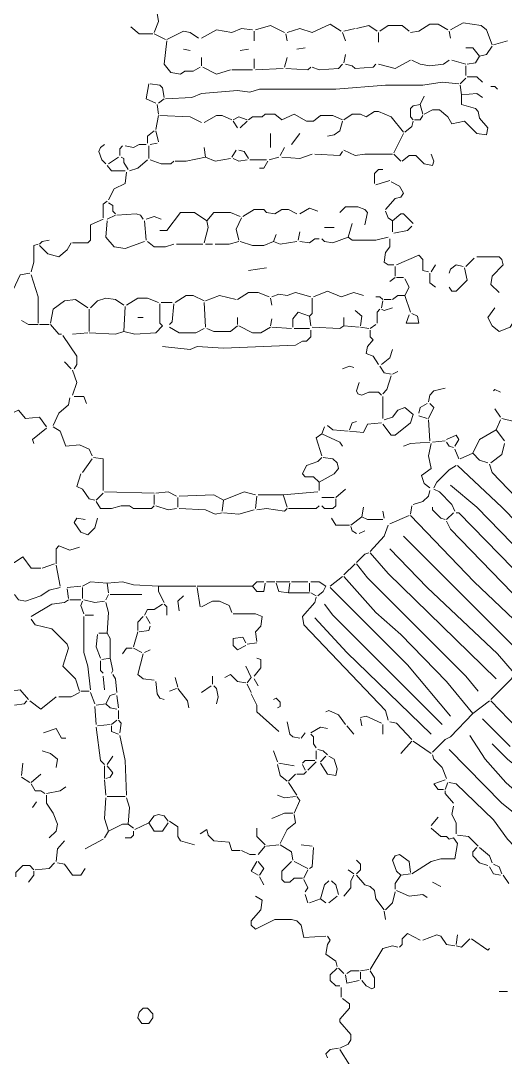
# Model space of a CAD drawing. Header units: millimetres. Extents: x 0 to 150953, y 0 to 85148.
# Drawn here: x 47772 to 58317, y 28669 to 51237 of the extents above; entities that cross this region are included whole.
import ezdxf

# ---------------------------------------------------------------- set-up
doc = ezdxf.new("R2010")
doc.units = ezdxf.units.MM
doc.layers.add('LINEWORK', color=7, linetype='CONTINUOUS', lineweight=0, plot=False)

msp = doc.modelspace()

# ---------------------------------------------------------------- linework, layer by layer
at = {"layer": 'LINEWORK'}
for points in [[(50287.423, 52034.977), (50076.513, 51793.938), (50046.384, 51673.414), (50136.775, 51583.023), (50588.729, 51522.766), (50739.377, 51402.241), (50769.511, 51221.46), (50679.12, 50980.421)], [(50166.904, 51100.946), (50347.685, 50950.287), (50648.986, 50950.287)], [(51643.285, 50859.896), (51462.504, 50980.421), (51311.856, 51010.555), (50950.293, 50829.773)], [(52818.366, 51040.678), (52577.327, 51070.812), (52366.412, 50980.421), (52034.982, 51040.678), (51703.548, 50859.896)], [(52848.5, 51010.555), (52848.5, 50799.639)], [(52878.628, 51040.678), (53210.063, 51131.069), (53511.364, 50980.421)], [(53571.626, 50980.421), (53842.799, 51070.812), (54113.971, 50980.421)], [(54746.707, 51010.555), (54505.663, 51161.203), (54113.971, 50980.421)], [(55048.008, 51070.812), (54806.964, 51010.555)], [(55078.136, 51070.812), (55349.309, 51131.069), (55530.09, 51010.555)], [(55590.353, 51010.555), (55771.134, 51131.069), (56072.435, 51131.069), (56223.088, 51010.555)], [(57066.734, 51040.678), (56855.824, 51161.203), (56675.043, 51161.203), (56433.998, 51010.555), (56253.217, 50980.421)], [(57096.868, 51010.555), (57126.997, 50859.896)], [(57126.997, 51040.678), (57398.169, 51191.337), (57789.861, 51131.069), (57910.386, 51040.678), (58030.905, 50709.249)], [(50679.12, 50950.287), (50920.159, 50829.773)], [(50950.293, 50799.639), (50890.03, 50287.428), (51040.683, 50106.647), (51251.593, 50076.513), (51341.984, 50136.77), (51522.766, 50136.77), (51673.419, 50227.161)], [(53541.492, 50950.287), (53571.626, 50799.639)], [(54776.835, 50980.421), (54837.098, 50799.639)], [(55560.224, 50980.421), (55560.224, 50769.505)], [(58362.34, 50799.639), (58061.033, 50709.249)], [(51311.856, 50618.858), (51462.504, 50588.724)], [(52727.975, 50618.858), (52547.193, 50588.724)], [(53963.318, 50648.992), (53782.536, 50618.858)], [(57458.431, 50648.992), (57609.079, 50648.992), (57759.732, 50468.21)], [(58030.905, 50679.115), (57910.386, 50498.333), (57759.732, 50468.21)], [(51703.548, 50438.076), (51703.548, 50257.294)], [(52848.5, 50407.942), (52848.5, 50197.038)], [(53571.626, 50438.076), (53511.364, 50227.161)], [(54837.098, 50498.333), (54806.964, 50317.551)], [(56253.217, 50377.819), (55921.788, 50197.038), (55560.224, 50287.428)], [(56283.351, 50377.819), (56464.132, 50287.428), (56675.043, 50257.294), (56976.343, 50287.428), (57096.868, 50377.819)], [(57157.125, 50377.819), (57458.431, 50287.428)], [(57759.732, 50468.21), (57669.341, 50317.551), (57488.56, 50287.428)], [(51733.676, 50227.161), (52034.982, 50076.513), (52336.283, 50166.904)], [(52366.412, 50166.904), (52818.366, 50166.904)], [(53481.235, 50197.038), (52878.628, 50166.904)], [(54083.837, 50227.161), (54023.58, 50166.904), (53541.492, 50197.038)], [(54776.835, 50287.428), (54686.445, 50197.038), (54264.619, 50166.904), (54113.971, 50227.161)], [(54837.098, 50287.428), (54987.745, 50257.294), (55048.008, 50197.038), (55439.699, 50227.161), (55499.962, 50287.428)], [(57458.431, 50257.294), (57458.431, 50046.379)], [(57307.778, 49865.597), (56946.215, 49895.731), (56524.389, 49835.474), (55710.872, 49835.474), (54626.182, 49745.084), (52969.019, 49745.084), (52758.109, 49684.816), (52486.936, 49714.95), (51703.548, 49654.693), (51492.637, 49564.302), (50920.159, 49534.168)], [(57458.431, 49986.122), (57337.907, 49865.597)], [(57488.56, 50016.256), (57699.47, 50016.256), (57819.995, 49895.731)], [(50558.595, 49865.597), (50498.338, 49534.168), (50709.249, 49443.777)], [(50588.729, 49865.597), (50799.639, 49835.474), (50859.902, 49775.206), (50890.03, 49564.302)], [(57337.907, 49835.474), (57368.041, 49624.559)], [(57368.041, 49624.559), (57699.47, 49654.693), (57819.995, 49564.302)], [(58000.776, 49805.34), (58091.167, 49805.34), (58151.424, 49745.084)], [(50890.03, 49534.168), (50769.511, 49443.777)], [(56554.523, 49594.425), (56464.132, 49413.643)], [(57368.041, 49624.559), (57368.041, 49413.643), (57669.341, 49323.252), (57729.604, 49262.995), (57759.732, 49112.348), (57940.514, 48901.432), (57910.386, 48750.785), (57699.47, 48780.907), (57428.297, 49052.08), (57157.125, 48991.823), (57066.734, 49142.471), (56885.953, 49293.129), (56735.305, 49293.129), (56554.523, 49202.739)], [(50739.377, 49413.643), (50769.511, 49202.739)], [(52727.975, 49082.214), (52818.366, 49142.471), (53029.281, 49142.471), (53089.538, 49202.739), (53300.454, 49202.739), (53451.102, 49082.214), (53722.274, 49202.739), (53993.446, 49052.08), (54144.1, 49052.08), (54294.753, 49172.605), (54565.925, 49172.605), (54776.835, 49082.214)], [(54806.964, 49082.214), (54987.745, 49202.739), (55168.527, 49202.739), (55289.052, 49142.471), (55469.833, 49262.995), (55560.224, 49262.995), (55831.397, 49142.471), (56102.569, 48811.041)], [(56464.132, 49413.643), (56313.479, 49383.52), (56253.217, 49323.252), (56253.217, 49142.471), (56313.479, 49082.214)], [(56464.132, 49413.643), (56524.389, 49202.739)], [(50769.511, 49172.605), (50709.249, 48871.298)], [(50799.639, 49172.605), (51462.504, 49142.471), (51703.548, 49021.957)], [(52366.412, 49082.214), (52155.502, 49172.605), (52034.982, 49172.605), (51763.81, 49021.957)], [(52396.546, 49082.214), (52517.065, 49142.471), (52697.847, 49082.214)], [(52396.546, 49052.08), (52486.936, 48901.432)], [(52697.847, 49052.08), (52547.193, 48901.432)], [(54776.835, 49052.08), (54716.573, 48841.175), (54596.054, 48750.785), (54445.401, 48720.651)], [(56313.479, 49052.08), (56283.351, 48931.566), (56132.698, 48811.041)], [(56524.389, 49172.605), (56464.132, 49082.214), (56343.608, 49082.214)], [(50679.12, 48841.175), (50528.467, 48720.651), (50528.467, 48570.003)], [(50709.249, 48841.175), (50769.511, 48600.126)], [(53210.063, 48780.907), (53210.063, 48479.612)], [(53842.799, 48780.907), (53662.017, 48539.869)], [(56102.569, 48780.907), (55891.654, 48359.087)], [(49594.43, 48539.869), (49504.039, 48479.612), (49473.906, 48389.221), (49534.168, 48208.44), (49624.559, 48118.049)], [(50498.338, 48539.869), (50347.685, 48539.869), (50227.166, 48479.612), (50046.384, 48509.735)], [(50739.377, 48570.003), (50588.729, 48539.869)], [(49986.122, 48509.735), (49925.86, 48449.478), (49925.86, 48298.83)], [(50558.595, 48509.735), (50558.595, 48238.563)], [(51763.81, 48479.612), (51793.938, 48268.696)], [(52456.803, 48419.344), (52366.412, 48268.696)], [(52517.065, 48419.344), (52637.584, 48389.221), (52727.975, 48238.563)], [(53511.364, 48479.612), (53420.973, 48298.83)], [(54113.971, 48328.953), (53842.799, 48238.563), (53451.102, 48268.696)], [(54776.835, 48389.221), (54716.573, 48298.83), (54174.228, 48328.953)], [(54806.964, 48419.344), (55048.008, 48298.83), (55258.918, 48328.953)], [(55258.918, 48328.953), (55861.525, 48328.953)], [(55891.654, 48328.953), (56042.307, 48178.306)], [(56705.171, 48328.953), (56765.433, 48178.306), (56735.305, 48087.915), (56554.523, 48118.049), (56373.742, 48298.83), (56223.088, 48298.83), (56072.435, 48178.306)], [(49654.687, 48087.915), (49745.078, 47967.39), (50046.384, 47967.39)], [(49895.731, 48268.696), (49684.821, 48118.049)], [(49955.994, 48268.696), (50016.25, 48238.563), (50016.25, 48148.172), (50106.641, 47997.524)], [(50528.467, 48208.44), (50317.557, 48027.658), (50136.775, 47967.39)], [(50588.729, 48208.44), (50829.768, 48118.049), (51040.683, 48118.049), (51100.94, 48178.306)], [(51793.938, 48268.696), (51372.113, 48178.306), (51131.074, 48178.306)], [(51793.938, 48268.696), (52004.848, 48178.306), (52336.283, 48238.563)], [(52396.546, 48238.563), (52517.065, 48178.306), (52697.847, 48208.44)], [(52758.109, 48208.44), (53119.672, 48208.44)], [(53149.801, 48178.306), (53059.41, 48027.658), (52969.019, 48027.658)], [(53390.845, 48268.696), (53179.929, 48208.44)], [(50076.513, 47937.267), (50046.384, 47696.218), (49805.34, 47575.704), (49684.821, 47334.654)], [(55650.615, 47997.524), (55560.224, 47997.524), (55469.833, 47907.133), (55469.833, 47696.218)], [(55801.263, 47756.486), (55499.962, 47666.095)], [(55831.397, 47726.352), (56012.178, 47635.961), (56102.569, 47485.313), (56042.307, 47394.922), (55921.788, 47364.788), (55710.872, 47123.75)], [(49654.687, 47304.531), (49564.296, 47244.264), (49564.296, 46942.968)], [(49684.821, 47274.397), (49775.212, 47214.141), (49775.212, 47093.616), (49835.469, 47033.359)], [(54716.573, 47063.482), (54837.098, 47184.007), (55108.27, 47184.007), (55258.918, 47123.75), (55319.18, 47063.482), (55258.918, 46792.309)], [(49835.469, 47003.225), (49654.687, 46912.834)], [(49865.603, 47003.225), (50287.423, 47033.359), (50377.814, 47003.225), (50438.076, 46912.834)], [(50498.338, 46912.834), (50679.12, 46973.091), (50829.768, 46912.834)], [(51824.067, 46882.7), (51552.894, 47063.482), (51251.593, 47063.482), (50950.293, 46671.796), (50799.639, 46671.796)], [(52547.193, 46973.091), (52336.283, 47063.482), (51974.72, 47063.482), (51824.067, 46882.7)], [(52577.327, 46942.968), (52456.803, 46701.919)], [(53782.536, 47033.359), (53601.755, 47123.75), (53451.102, 47123.75), (53300.454, 47033.359), (53119.672, 47063.482), (53059.41, 47123.75), (52848.5, 47123.75), (52607.456, 46973.091)], [(54234.49, 47093.616), (54053.709, 47153.873), (53842.799, 47033.359)], [(55710.872, 47093.616), (55771.134, 46942.968), (55861.525, 46882.7)], [(55861.525, 46882.7), (56042.307, 47033.359), (56102.569, 47033.359), (56313.479, 46822.443)], [(49564.296, 46912.834), (49293.124, 46792.309), (49293.124, 46460.88), (49232.867, 46400.623), (48901.432, 46400.623)], [(49654.687, 46882.7), (49624.559, 46521.137), (49805.34, 46310.232), (50046.384, 46280.099), (50468.205, 46430.746)], [(50468.205, 46882.7), (50498.338, 46460.88)], [(51824.067, 46882.7), (51854.201, 46732.053), (51763.81, 46400.623)], [(54385.144, 46732.053), (54596.054, 46732.053)], [(54987.745, 46822.443), (54897.355, 46521.137)], [(55861.525, 46882.7), (55861.525, 46641.662)], [(56283.351, 46762.187), (56192.96, 46671.796), (55891.654, 46611.528)], [(52456.803, 46701.919), (52517.065, 46460.88)], [(53330.582, 46581.405), (53270.32, 46430.746)], [(53842.799, 46641.662), (53812.665, 46460.88)], [(54264.619, 46491.014), (54174.228, 46491.014), (54053.709, 46400.623), (53842.799, 46430.746)], [(54897.355, 46521.137), (54565.925, 46400.623), (54385.144, 46430.746), (54324.881, 46491.014)], [(54897.355, 46521.137), (54987.745, 46460.88), (55499.962, 46460.88), (55771.134, 46521.137)], [(55801.263, 46491.014), (55801.263, 46310.232), (55710.872, 46189.708), (55680.744, 45978.795), (55771.134, 45918.535), (55891.654, 45918.535)], [(48148.177, 46370.489), (48057.786, 46340.355), (48057.786, 45978.795), (47997.524, 45767.885)], [(48389.216, 46460.88), (48238.568, 46430.746), (48178.306, 46370.489)], [(48871.304, 46400.623), (48780.913, 46249.967), (48600.131, 46099.317), (48359.087, 46159.576), (48178.306, 46340.355)], [(50528.467, 46430.746), (50679.12, 46310.232), (50920.159, 46310.232), (51100.94, 46370.489)], [(51161.203, 46370.489), (51733.676, 46370.489)], [(51793.938, 46370.489), (51944.592, 46370.489)], [(52517.065, 46430.746), (52306.155, 46370.489), (52004.848, 46370.489)], [(52547.193, 46430.746), (52818.366, 46340.355), (53059.41, 46340.355), (53270.32, 46430.746)], [(53270.32, 46430.746), (53420.973, 46370.489), (53782.536, 46430.746)], [(55951.916, 45918.535), (56433.998, 46129.448), (56524.389, 46039.057), (56524.389, 45798.013), (56644.914, 45767.885)], [(57639.213, 46069.186), (57458.431, 45888.404)], [(57699.47, 46099.317), (58181.558, 46099.317), (58241.815, 46039.057), (58271.949, 45918.535), (58030.905, 45677.494), (58000.776, 45496.712), (58181.558, 45315.931)], [(53119.672, 45858.276), (52727.975, 45798.013)], [(55921.788, 45888.404), (55921.788, 45677.494)], [(56795.562, 45918.535), (56705.171, 45767.885)], [(57398.169, 45888.404), (57247.516, 45918.535), (57126.997, 45828.144), (57096.868, 45737.754)], [(57428.297, 45858.276), (57488.56, 45587.103), (57247.516, 45346.059), (57157.125, 45346.059), (57096.868, 45436.45)], [(47967.396, 45737.754), (47756.48, 45707.622), (47605.832, 45376.19)], [(47997.524, 45707.622), (48148.177, 45225.54), (48148.177, 44653.064)], [(55921.788, 45647.363), (55801.263, 45556.972)], [(55951.916, 45647.363), (56102.569, 45647.363)], [(56132.698, 45617.232), (56223.088, 45436.45), (56132.698, 45255.668)], [(56675.043, 45737.754), (56675.043, 45526.841), (56795.562, 45436.45)], [(49232.867, 44984.496), (48961.695, 45165.278), (48720.651, 45135.149), (48479.607, 44954.367), (48419.35, 44653.064)], [(50016.25, 45044.758), (49835.469, 45165.278), (49624.559, 45195.409), (49443.777, 45135.149), (49293.124, 44984.496)], [(50769.511, 45105.018), (50528.467, 45195.409), (50317.557, 45195.409), (50076.513, 45044.758)], [(51763.81, 45135.149), (51522.766, 45255.668), (51372.113, 45255.668), (51131.074, 45105.018)], [(52456.803, 45165.278), (52095.239, 45255.668), (51793.938, 45135.149)], [(53179.929, 45225.54), (52938.891, 45315.931), (52727.975, 45315.931), (52486.936, 45165.278)], [(53210.063, 45195.409), (53240.191, 45044.758)], [(53240.191, 45225.54), (53390.845, 45285.8), (53571.626, 45255.668), (53752.408, 45315.931), (54083.837, 45225.54)], [(54113.971, 45195.409), (54113.971, 44863.977), (54053.709, 44803.714)], [(55228.789, 45255.668), (55017.879, 45315.931), (54746.707, 45225.54), (54445.401, 45346.059), (54144.1, 45225.54)], [(55499.962, 45225.54), (55590.353, 45225.54), (55650.615, 45165.278)], [(55650.615, 45135.149), (55620.481, 44984.496)], [(55680.744, 45165.278), (55831.397, 45165.278)], [(56132.698, 45255.668), (55982.044, 45255.668), (55861.525, 45165.278)], [(56132.698, 45255.668), (56253.217, 44894.105)], [(49262.995, 44954.367), (49262.995, 44472.282)], [(50046.384, 45014.627), (50016.25, 44472.282)], [(50799.639, 45074.887), (50799.639, 44653.064), (50859.902, 44592.804)], [(50829.768, 45105.018), (51070.812, 45105.018)], [(51100.94, 45074.887), (51070.812, 44683.195), (51010.549, 44622.933)], [(51763.81, 45105.018), (51793.938, 44562.673)], [(55048.008, 44924.236), (55198.661, 44803.714), (55168.527, 44592.804)], [(55590.353, 44954.367), (55530.09, 44894.105), (55530.09, 44653.064)], [(55861.525, 44984.496), (55680.744, 44924.236), (55620.481, 44954.367)], [(58091.167, 44984.496), (57940.514, 44773.586), (58030.905, 44592.804), (58181.558, 44472.282), (58422.596, 44562.673), (58693.769, 44984.496)], [(47786.614, 44713.323), (47937.262, 44622.933), (48148.177, 44622.933)], [(50317.557, 44773.586), (50438.076, 44773.586)], [(52486.936, 44773.586), (52486.936, 44622.933)], [(53240.191, 44743.455), (53210.063, 44592.804)], [(54053.709, 44803.714), (53812.665, 44894.105), (53692.146, 44743.455), (53692.146, 44562.673)], [(54053.709, 44803.714), (54083.837, 44592.804)], [(54806.964, 44773.586), (54806.964, 44592.804)], [(56283.351, 44863.977), (56403.87, 44803.714), (56433.998, 44653.064), (56162.826, 44653.064)], [(56223.088, 44833.845), (56162.826, 44653.064)], [(48178.306, 44622.933), (48389.216, 44622.933)], [(48419.35, 44622.933), (48600.131, 44412.023), (48660.388, 44412.023)], [(50016.25, 44472.282), (49835.469, 44412.023), (49262.995, 44442.151)], [(50859.902, 44592.804), (50709.249, 44442.151), (50257.294, 44412.023), (50016.25, 44472.282)], [(54083.837, 44502.413), (54083.837, 44351.76), (53993.446, 44261.369), (53903.056, 44261.369), (53752.408, 44170.979), (52185.63, 44110.719), (51613.157, 44140.85), (51462.504, 44080.588), (50859.902, 44140.85)], [(51010.549, 44562.673), (51221.465, 44442.151), (51583.028, 44442.151), (51763.81, 44532.542)], [(52486.936, 44592.804), (52336.283, 44472.282), (51974.72, 44472.282), (51824.067, 44532.542)], [(52517.065, 44592.804), (52818.366, 44442.151), (52999.147, 44442.151), (53210.063, 44562.673)], [(53240.191, 44562.673), (53662.017, 44532.542)], [(53722.274, 44532.542), (54053.709, 44532.542)], [(54806.964, 44592.804), (54716.573, 44532.542), (54113.971, 44562.673)], [(54806.964, 44592.804), (55138.399, 44562.673)], [(55168.527, 44562.673), (55349.309, 44532.542)], [(55499.962, 44622.933), (55379.443, 44532.542)], [(55379.443, 44502.413), (55379.443, 44351.76), (55439.699, 44291.501)], [(48690.522, 44381.891), (48991.823, 43929.937), (48991.823, 43749.156), (48931.561, 43658.765)], [(49232.867, 44442.151), (48901.432, 44412.023)], [(55439.699, 44291.501), (55319.18, 44140.85), (55289.052, 43990.197), (55439.699, 43929.937), (55560.224, 43749.156)], [(55861.525, 44080.588), (55801.263, 43899.806), (55620.481, 43749.156)], [(48720.651, 43809.415), (48871.304, 43658.765)], [(48901.432, 43628.634), (48991.823, 43357.461)], [(55017.879, 43688.896), (54927.489, 43719.024), (54776.835, 43658.765)], [(55590.353, 43719.024), (55680.744, 43568.374), (55831.397, 43538.243)], [(55982.044, 43598.505), (55861.525, 43538.243)], [(48991.823, 43357.461), (48901.432, 43086.289)], [(55138.399, 43357.461), (55078.136, 43176.68), (55108.27, 43116.42), (55198.661, 43086.289), (55349.309, 43146.551), (55560.224, 43146.551), (55620.481, 43086.289)], [(55831.397, 43508.114), (55741.006, 43206.811), (55650.615, 43116.42)], [(57006.477, 43236.942), (56765.433, 43176.68), (56675.043, 43086.289), (56644.914, 42935.638)], [(58061.033, 43176.68), (58091.167, 43206.811), (58211.686, 43146.551)], [(48841.17, 43026.029), (48811.041, 42875.379), (48600.131, 42694.597), (48479.607, 42423.425)], [(48931.561, 43056.16), (49142.476, 43056.16), (49202.733, 42905.507)], [(55650.615, 43056.16), (55650.615, 42574.075)], [(56614.78, 42905.507), (56464.132, 42815.116), (56433.998, 42694.597)], [(56675.043, 42905.507), (56765.433, 42815.116), (56644.914, 42574.075)], [(48328.959, 42393.293), (48178.306, 42604.206), (47877.005, 42574.075), (47726.352, 42754.857), (47244.269, 42543.944), (47153.878, 42423.425), (47153.878, 42302.903)], [(56313.479, 42664.466), (56253.217, 42483.684), (55921.788, 42212.512), (55831.397, 42212.512), (55650.615, 42453.553)], [(56313.479, 42664.466), (56132.698, 42815.116), (55982.044, 42754.857), (55861.525, 42604.206), (55680.744, 42543.944)], [(58091.167, 42784.988), (58211.686, 42604.206)], [(55078.136, 42513.815), (54987.745, 42483.684), (54927.489, 42333.034)], [(55620.481, 42483.684), (55319.18, 42453.553), (55228.789, 42272.771), (54927.489, 42302.903)], [(56433.998, 42634.335), (56614.78, 42574.075)], [(56644.914, 42543.944), (56675.043, 42091.99)], [(58211.686, 42543.944), (58121.296, 42333.034)], [(58241.815, 42574.075), (58512.987, 42513.815), (58603.378, 42423.425), (58784.16, 42363.162)], [(48328.959, 42363.162), (48027.652, 42122.121), (48057.786, 42031.73)], [(48479.607, 42393.293), (48630.26, 42302.903), (48750.779, 41971.47), (49052.085, 42001.599), (49262.995, 41911.208), (49323.258, 41760.558)], [(54324.881, 42242.643), (54204.362, 42152.252), (54324.881, 41760.558)], [(54385.144, 42393.293), (54324.881, 42242.643)], [(54324.881, 42242.643), (54716.573, 42061.861), (54776.835, 41971.47)], [(54445.401, 42423.425), (54565.925, 42333.034), (54897.355, 42302.903)], [(57036.606, 42122.121), (57247.516, 42212.512), (57307.778, 42122.121), (57217.387, 41971.47)], [(58121.296, 42333.034), (57759.732, 42122.121), (57609.079, 41820.817)], [(58121.296, 42333.034), (58302.077, 42091.99)], [(56675.043, 42061.861), (56253.217, 42031.73), (56102.569, 41971.47)], [(56705.171, 42031.73), (56644.914, 41760.558), (56705.171, 41489.385), (56494.261, 41338.735), (56554.523, 41157.953), (56675.043, 41067.562)], [(57006.477, 42091.99), (56735.305, 42061.861)], [(57036.606, 42061.861), (57096.868, 41971.47), (57187.259, 41941.339)], [(58302.077, 42031.73), (58241.815, 41790.689), (58000.776, 41609.907)], [(57217.387, 41911.208), (57307.778, 41700.298)], [(57609.079, 41820.817), (57337.907, 41700.298)], [(57609.079, 41820.817), (57759.732, 41670.167), (57940.514, 41609.907)], [(49323.258, 41700.298), (49112.342, 41398.994)], [(49353.386, 41730.426), (49564.296, 41700.298), (49564.296, 41007.3)], [(54324.881, 41730.426), (54234.49, 41640.036), (53993.446, 41549.645), (53903.056, 41368.863)], [(54355.01, 41730.426), (54565.925, 41700.298), (54656.316, 41609.907), (54686.445, 41489.385), (54596.054, 41368.863), (54264.619, 41188.082)], [(57247.516, 41549.645), (57096.868, 41459.254), (56825.696, 41188.082), (56765.433, 41067.562)], [(57277.65, 41549.645), (58241.815, 40645.737), (59657.939, 39199.484), (60140.022, 38627.007)], [(57970.642, 41579.776), (58030.905, 41398.994), (60290.675, 39048.833)], [(49082.214, 41368.863), (48991.823, 41097.691), (49112.342, 41037.431), (49262.995, 40826.518), (49383.515, 40796.39)], [(53903.056, 41368.863), (53963.318, 41308.604), (54144.1, 41308.604), (54264.619, 41188.082)], [(54264.619, 41188.082), (54264.619, 41007.3)], [(57126.997, 41127.822), (57699.47, 40645.737), (59748.33, 38536.617)], [(49564.296, 40947.04), (49413.649, 40796.39)], [(49594.43, 40977.171), (50679.12, 40947.04)], [(50679.12, 40916.909), (50679.12, 40705.999)], [(50709.249, 40947.04), (50980.421, 40977.171), (51161.203, 40886.781)], [(51191.331, 40856.649), (51191.331, 40645.737)], [(51221.465, 40886.781), (51974.72, 40916.909), (52185.63, 40796.39)], [(52878.628, 40916.909), (52637.584, 40977.171), (52185.63, 40796.39)], [(52908.757, 40886.781), (52878.628, 40615.608)], [(52938.891, 40916.909), (53481.235, 40916.909)], [(54234.49, 40977.171), (53481.235, 40916.909)], [(53481.235, 40916.909), (53571.626, 40645.737)], [(54324.881, 40856.649), (54596.054, 40856.649)], [(54837.098, 41037.431), (54626.182, 40856.649)], [(56675.043, 41007.3), (56644.914, 40886.781), (56524.389, 40766.259), (56313.479, 40705.999)], [(56765.433, 41037.431), (56885.953, 40977.171), (57157.125, 40705.999), (57217.387, 40555.346)], [(49413.649, 40766.259), (49504.039, 40615.608), (49745.078, 40615.608), (49955.994, 40675.868), (50136.775, 40675.868), (50227.166, 40615.608), (50618.858, 40615.608), (50679.12, 40675.868)], [(50709.249, 40675.868), (50980.421, 40585.477), (51161.203, 40615.608)], [(52185.63, 40796.39), (52155.502, 40555.346)], [(54264.619, 40675.868), (54204.362, 40615.608), (53601.755, 40615.608)], [(54626.182, 40826.518), (54626.182, 40675.868), (54565.925, 40615.608), (54385.144, 40615.608), (54324.881, 40675.868)], [(55228.789, 40645.737), (55198.661, 40434.827)], [(56283.351, 40675.868), (56253.217, 40495.086)], [(56735.305, 40645.737), (56735.305, 40585.477), (56916.087, 40404.695), (57006.477, 40374.564)], [(49443.777, 40404.695), (49383.515, 40193.783), (49232.867, 40043.132), (49082.214, 40103.392), (48931.561, 40314.305), (48991.823, 40404.695), (49172.605, 40374.564)], [(51221.465, 40615.608), (51793.938, 40585.477), (52004.848, 40495.086), (52155.502, 40525.217)], [(52848.5, 40585.477), (52517.065, 40495.086), (52185.63, 40525.217)], [(53571.626, 40615.608), (53511.364, 40555.346), (53119.672, 40615.608), (52908.757, 40585.477)], [(54535.791, 40404.695), (54626.182, 40254.045), (54927.489, 40254.045)], [(55198.661, 40434.827), (54957.617, 40254.045)], [(55198.661, 40434.827), (55319.18, 40374.564), (55650.615, 40374.564)], [(55650.615, 40555.346), (55680.744, 40404.695)], [(56223.088, 40464.955), (55801.263, 40284.173)], [(56253.217, 40464.955), (57639.213, 39018.702), (58784.16, 37934.015), (59085.466, 37542.318)], [(57187.259, 40525.217), (57036.606, 40374.564)], [(57247.516, 40525.217), (57307.778, 40525.217), (59657.939, 38114.797)], [(54957.617, 40223.914), (54987.745, 40133.523), (55078.136, 40073.263)], [(55771.134, 40254.045), (55680.744, 40013.001), (55379.443, 39681.569)], [(57036.606, 40344.436), (57126.997, 40163.654), (59145.723, 38084.663), (59266.248, 38024.406)], [(55258.918, 40133.523), (55138.399, 40073.263)], [(56102.569, 40013.001), (58814.294, 37301.279)], [(49052.085, 39771.96), (48841.17, 39711.7), (48600.131, 39802.091), (48539.869, 39741.828), (48539.869, 39410.396)], [(55801.263, 39741.828), (56614.78, 38898.183), (58151.424, 37451.927), (58512.987, 37030.107)], [(47485.308, 39410.396), (47635.961, 39440.528), (47816.742, 39561.047), (47997.524, 39320.006), (48208.434, 39320.006)], [(55349.309, 39651.438), (55258.918, 39621.309), (55078.136, 39440.528)], [(55379.443, 39651.438), (55771.134, 39199.484), (58121.296, 36909.582)], [(48509.741, 39410.396), (48238.568, 39320.006)], [(48539.869, 39380.265), (48630.26, 38928.311)], [(55048.008, 39410.396), (54806.964, 39169.355)], [(55078.136, 39410.396), (55319.18, 39109.093), (57458.431, 36969.844), (57729.604, 36638.409)], [(54776.835, 39139.224), (54505.663, 38928.311)], [(54806.964, 39139.224), (55499.962, 38355.835), (56042.307, 37873.752), (57036.606, 36849.325), (57609.079, 36156.327)], [(48630.26, 38898.183), (48389.216, 38837.923), (48208.434, 38717.398), (47877.005, 38596.879), (47726.352, 38627.007), (47635.961, 38747.532)], [(49082.214, 38928.311), (48780.913, 38898.183)], [(48780.913, 38868.051), (48811.041, 38657.141)], [(49654.687, 38988.573), (49293.124, 39018.702), (49112.342, 38928.311)], [(49112.342, 38898.183), (49112.342, 38657.141)], [(49654.687, 38988.573), (49986.122, 39018.702), (50227.166, 38958.442), (50769.511, 38928.311)], [(49654.687, 38988.573), (49684.821, 38777.661)], [(50769.511, 38928.311), (51583.028, 38928.311)], [(50769.511, 38928.311), (50769.511, 38807.789), (50890.03, 38566.751)], [(51613.157, 38928.311), (52818.366, 38928.311)], [(51613.157, 38898.183), (51673.419, 38476.36)], [(53059.41, 39018.702), (52908.757, 39018.702), (52818.366, 38928.311)], [(53089.538, 38988.573), (53059.41, 38807.789), (52908.757, 38807.789), (52818.366, 38928.311)], [(53119.672, 39018.702), (53300.454, 39018.702)], [(53330.582, 39018.702), (53631.883, 39018.702)], [(53330.582, 38988.573), (53390.845, 38807.789), (53601.755, 38777.661)], [(53631.883, 38988.573), (53601.755, 38777.661)], [(53662.017, 39018.702), (54023.58, 39018.702)], [(54053.709, 38988.573), (54053.709, 38807.789)], [(54083.837, 39018.702), (54264.619, 39018.702), (54415.272, 38928.311)], [(54415.272, 38928.311), (54355.01, 38807.789), (54234.49, 38717.398)], [(54505.663, 38898.183), (56192.96, 37210.888), (57126.997, 36096.065)], [(48811.041, 38627.007), (48720.651, 38566.751), (48449.478, 38536.617), (47997.524, 38265.444)], [(48841.17, 38627.007), (49082.214, 38627.007)], [(49112.342, 38596.879), (49082.214, 38506.488), (49142.476, 38325.707)], [(49142.476, 38627.007), (49383.515, 38566.751), (49594.43, 38596.879)], [(49684.821, 38747.532), (49624.559, 38627.007)], [(49714.95, 38747.532), (50407.948, 38747.532)], [(51311.856, 38717.398), (51191.331, 38596.879), (51221.465, 38385.969)], [(51703.548, 38476.36), (51944.592, 38596.879), (52095.239, 38596.879), (52306.155, 38506.488), (52366.412, 38355.835)], [(53601.755, 38777.661), (54053.709, 38777.661)], [(54204.362, 38687.27), (54174.228, 38566.751), (53903.056, 38265.444), (53933.19, 38084.663), (55710.872, 36216.589), (55771.134, 36005.674)], [(54083.837, 38777.661), (54204.362, 38717.398)], [(49624.559, 38566.751), (49684.821, 38355.835), (49654.687, 37903.881)], [(50859.902, 38536.617), (50679.12, 38416.097), (50528.467, 38416.097), (50468.205, 38295.578)], [(50890.03, 38536.617), (50950.293, 38476.36), (50950.293, 38295.578)], [(54385.144, 38536.617), (54565.925, 38295.578), (56946.215, 35915.283)], [(47997.524, 38205.187), (48087.915, 38084.663), (48449.478, 37994.272), (48780.913, 37662.842), (48811.041, 37572.452), (48690.522, 37180.754), (48961.695, 36909.582), (49052.085, 36638.409)], [(49142.476, 38265.444), (49142.476, 37482.061), (49232.867, 37180.754), (49293.124, 36668.543)], [(49172.605, 38295.578), (49353.386, 38295.578)], [(50438.076, 38265.444), (50317.557, 38144.925), (50317.557, 37964.143)], [(50498.338, 38265.444), (50588.729, 38114.797)], [(52396.546, 38325.707), (52878.628, 38325.707), (53029.281, 38265.444), (52999.147, 38054.534), (52878.628, 37934.015), (52908.757, 37723.099)], [(54174.228, 38235.316), (54867.226, 37482.061), (56705.171, 35704.373)], [(50317.557, 37934.015), (50227.166, 37602.58)], [(50588.729, 38054.534), (50558.595, 37964.143), (50347.685, 37934.015)], [(49443.777, 37873.752), (49413.649, 37602.58), (49504.039, 37361.536)], [(49473.906, 37903.881), (49654.687, 37903.881)], [(49654.687, 37903.881), (49714.95, 37783.362), (49714.95, 37361.536)], [(52667.718, 37692.971), (52607.456, 37813.49), (52396.546, 37783.362), (52396.546, 37632.708), (52486.936, 37542.318), (52667.718, 37632.708)], [(52908.757, 37692.971), (52697.847, 37662.842)], [(50197.032, 37572.452), (50076.513, 37572.452), (49986.122, 37451.927)], [(50227.166, 37572.452), (50407.948, 37482.061)], [(50588.729, 37542.318), (50468.205, 37482.061)], [(49504.039, 37301.279), (49504.039, 37090.364), (49564.296, 37030.107)], [(49714.95, 37361.536), (49534.168, 37331.408)], [(49714.95, 37361.536), (49775.212, 37090.364), (49745.078, 37030.107)], [(50438.076, 37451.927), (50317.557, 36999.973), (50438.076, 36909.582), (50679.12, 36879.453)], [(52908.757, 37361.536), (52999.147, 37331.408), (52999.147, 37150.626), (52848.5, 36969.844)], [(52667.718, 37180.754), (52788.237, 36939.716)], [(58512.987, 37030.107), (58452.73, 36909.582), (58000.776, 36457.628)], [(49564.296, 36969.844), (49594.43, 36668.543)], [(49775.212, 36999.973), (49835.469, 36909.582), (49865.603, 36608.281)], [(50709.249, 36849.325), (50739.377, 36578.153), (50799.639, 36487.762), (50890.03, 36457.628)], [(51131.074, 36939.716), (51191.331, 36728.8)], [(51944.592, 36969.844), (51944.592, 36789.063)], [(52215.764, 36939.716), (52336.283, 36999.973), (52486.936, 36849.325), (52667.718, 36819.191)], [(52788.237, 36939.716), (52697.847, 36819.191)], [(52697.847, 36789.063), (52788.237, 36608.281)], [(52848.5, 36909.582), (52938.891, 36758.934)], [(47545.57, 36638.409), (47756.48, 36668.543), (47937.262, 36457.628)], [(49052.085, 36608.281), (48871.304, 36517.89), (48600.131, 36517.89)], [(49082.214, 36638.409), (49262.995, 36638.409)], [(49293.124, 36608.281), (49383.515, 36367.237)], [(49835.469, 36578.153), (49714.95, 36548.019), (49624.559, 36367.237)], [(51161.203, 36698.672), (51010.549, 36638.409)], [(51191.331, 36698.672), (51402.247, 36427.499), (51432.375, 36276.846)], [(51914.458, 36758.934), (51703.548, 36608.281)], [(51974.72, 36758.934), (52034.982, 36698.672), (52065.111, 36517.89), (52034.982, 36367.237)], [(52788.237, 36578.153), (52908.757, 36337.109), (52908.757, 36186.455), (53390.845, 35764.635)], [(47907.133, 36427.499), (47846.871, 36367.237), (47635.961, 36337.109)], [(48539.869, 36517.89), (48208.434, 36246.718), (47967.396, 36427.499)], [(49624.559, 36367.237), (49413.649, 36337.109)], [(49624.559, 36367.237), (49714.95, 36276.846), (49865.603, 36246.718)], [(49865.603, 36548.019), (49895.731, 36276.846)], [(53270.32, 36457.628), (53330.582, 36487.762), (53420.973, 36397.371), (53420.973, 36306.98), (53360.711, 36276.846)], [(57970.642, 36427.499), (57609.079, 36156.327)], [(58000.776, 36427.499), (58784.16, 35613.982), (59567.549, 34649.811), (60260.547, 33956.819)], [(49383.515, 36306.98), (49413.649, 35915.283)], [(49895.731, 36216.589), (49895.731, 36035.808)], [(54415.272, 36186.455), (54475.534, 36216.589), (54686.445, 36126.199), (54837.098, 35915.283)], [(57609.079, 36156.327), (57126.997, 35644.11), (57006.477, 35583.854), (56735.305, 35312.681)], [(49714.95, 35915.283), (49443.777, 35885.155)], [(49865.603, 36005.674), (49745.078, 35915.283)], [(49745.078, 35885.155), (49745.078, 35764.635), (49895.731, 35704.373)], [(49895.731, 36005.674), (49955.994, 35945.417), (49925.86, 35734.501)], [(53571.626, 35975.545), (53631.883, 35704.373), (53692.146, 35644.11), (53842.799, 35613.982)], [(54867.226, 35885.155), (55017.879, 35704.373)], [(55168.527, 36065.936), (55289.052, 36096.065), (55620.481, 35945.417)], [(55168.527, 36035.808), (55198.661, 35885.155)], [(55650.615, 35915.283), (55650.615, 35704.373)], [(55801.263, 35975.545), (55951.916, 35945.417), (56283.351, 35583.854)], [(57819.995, 36035.808), (58422.596, 35433.2)], [(48268.696, 35734.501), (48539.869, 35824.892), (48660.388, 35613.982), (48750.779, 35613.982)], [(49413.649, 35855.026), (49504.039, 35131.9), (49594.43, 35041.509)], [(49925.86, 35674.244), (50046.384, 35131.9), (50076.513, 34378.639)], [(53963.318, 35734.501), (53872.927, 35613.982)], [(54445.401, 35824.892), (54294.753, 35855.026), (54083.837, 35734.501)], [(54083.837, 35704.373), (54144.1, 35644.11), (54144.1, 35493.463), (54204.362, 35403.072)], [(57548.822, 35674.244), (57880.252, 35162.028), (58332.206, 34649.811), (58874.551, 34167.729), (59778.459, 33474.731)], [(56283.351, 35553.72), (56042.307, 35282.547)], [(56313.479, 35553.72), (56705.171, 35282.547)], [(58030.905, 35493.463), (58362.34, 35162.028), (59115.595, 34559.421), (59929.112, 33715.775)], [(48238.568, 35342.81), (48419.35, 35282.547), (48569.997, 35162.028), (48539.869, 34981.246)], [(49775.212, 35222.29), (49654.687, 35041.509)], [(53270.32, 35342.81), (53360.711, 35101.766)], [(54204.362, 35342.81), (54204.362, 35162.028)], [(54234.49, 35372.938), (54355.01, 35342.81), (54445.401, 35252.419)], [(54415.272, 35222.29), (54294.753, 35101.766)], [(54475.534, 35222.29), (54596.054, 35162.028), (54656.316, 34951.118), (54626.182, 34800.465), (54445.401, 34830.593), (54294.753, 35071.637)], [(56735.305, 35252.419), (56765.433, 35162.028), (56946.215, 34981.246), (57036.606, 34740.202)], [(57096.868, 35372.938), (58241.815, 34197.857), (58814.294, 33745.903)], [(47816.742, 35071.637), (47786.614, 34800.465)], [(49594.43, 35011.375), (49594.43, 34740.202)], [(49654.687, 35011.375), (49775.212, 34860.727), (49714.95, 34770.336), (49624.559, 34740.202)], [(53360.711, 35041.509), (53420.973, 34800.465), (53571.626, 34679.945)], [(53390.845, 35071.637), (53722.274, 35011.375)], [(54174.228, 35131.9), (53963.318, 35131.9), (53903.056, 35071.637)], [(53903.056, 35041.509), (53963.318, 34920.984)], [(54204.362, 35101.766), (54023.58, 34920.984)], [(47786.614, 34770.336), (47967.396, 34649.811)], [(48208.434, 34830.593), (47997.524, 34649.811)], [(53752.408, 34830.593), (53601.755, 34679.945)], [(53993.446, 34890.856), (53933.19, 34830.593), (53782.536, 34830.593)], [(47997.524, 34619.683), (48087.915, 34469.03), (48208.434, 34469.03), (48298.825, 34408.773)], [(48750.779, 34559.421), (48630.26, 34469.03), (48328.959, 34408.773)], [(49594.43, 34710.074), (49624.559, 34378.639)], [(53601.755, 34649.811), (53782.536, 34378.639)], [(57006.477, 34710.074), (56765.433, 34619.683), (56855.824, 34499.164), (56976.343, 34499.164)], [(57066.734, 34649.811), (57006.477, 34499.164)], [(57096.868, 34649.811), (57247.516, 34619.683), (58061.033, 33836.294), (58362.34, 33414.474), (59175.857, 32570.823), (59266.248, 32329.784)], [(48328.959, 34378.639), (48328.959, 34197.857), (48479.607, 33986.947), (48569.997, 33745.903), (48539.869, 33595.256), (48389.216, 33444.602)], [(49624.559, 34318.382), (49594.43, 33866.428), (49684.821, 33595.256)], [(49654.687, 34348.511), (50046.384, 34348.511)], [(50076.513, 34318.382), (50136.775, 34107.467), (50106.641, 33745.903)], [(53360.711, 34378.639), (53511.364, 34318.382), (53752.408, 34348.511)], [(53782.536, 34348.511), (53842.799, 34258.12), (53722.274, 33986.947)], [(57006.477, 34469.03), (57006.477, 34408.773), (57187.259, 34197.857)], [(48118.043, 34227.991), (48027.652, 34107.467)], [(57187.259, 34137.601), (57157.125, 33956.819), (57247.516, 33776.037), (57247.516, 33534.993)], [(50980.421, 33806.166), (50890.03, 33926.685), (50769.511, 33956.819), (50679.12, 33926.685), (50558.595, 33776.037)], [(53692.146, 33986.947), (53511.364, 33986.947), (53240.191, 33866.428)], [(53722.274, 33956.819), (53752.408, 33776.037), (53571.626, 33625.384), (53420.973, 33324.083)], [(56855.824, 33896.557), (56705.171, 33715.775)], [(50106.641, 33745.903), (49986.122, 33745.903), (49684.821, 33595.256)], [(50106.641, 33745.903), (50227.166, 33655.513)], [(50558.595, 33776.037), (50257.294, 33625.384)], [(50558.595, 33776.037), (50679.12, 33595.256), (50859.902, 33595.256), (50980.421, 33776.037)], [(51010.549, 33806.166), (51191.331, 33685.646), (51191.331, 33474.731), (51251.593, 33384.34), (51552.894, 33293.949)], [(52908.757, 33655.513), (52908.757, 33474.731), (53089.538, 33293.949)], [(56705.171, 33655.513), (56916.087, 33474.731), (57036.606, 33474.731), (57096.868, 33414.474), (57187.259, 33444.602)], [(49564.296, 33414.474), (49172.605, 33203.558)], [(49684.821, 33595.256), (49594.43, 33444.602)], [(50227.166, 33595.256), (50227.166, 33504.865), (50166.904, 33444.602), (50046.384, 33444.602)], [(51824.067, 33625.384), (51673.419, 33534.993)], [(51824.067, 33625.384), (51854.201, 33504.865), (51974.72, 33384.34), (52306.155, 33354.212), (52366.412, 33173.43), (52547.193, 33173.43)], [(57187.259, 33444.602), (57277.65, 33324.083), (57217.387, 32992.648), (56916.087, 32992.648), (56705.171, 32932.386), (56283.351, 32661.214)], [(57277.65, 33504.865), (57518.688, 33474.731), (57729.604, 33263.821)], [(48720.651, 33384.34), (48569.997, 33203.558), (48539.869, 32932.386)], [(53089.538, 33263.821), (52938.891, 33083.039)], [(53390.845, 33293.949), (53119.672, 33263.821)], [(53420.973, 33293.949), (53662.017, 33143.302), (53692.146, 32962.52)], [(53872.927, 33293.949), (54113.971, 33263.821)], [(54144.1, 33233.692), (54113.971, 32811.867), (54053.709, 32781.738)], [(57699.47, 33233.692), (57609.079, 33143.302), (57609.079, 33052.911), (57759.732, 32902.258), (57940.514, 32841.995)], [(57759.732, 33233.692), (57970.642, 33052.911), (58030.905, 32902.258)], [(52577.327, 33173.43), (52758.109, 33083.039), (52878.628, 33083.039)], [(55078.136, 32962.52), (55168.527, 32872.129), (55168.527, 32751.604), (55078.136, 32661.214)], [(56253.217, 32691.347), (56223.088, 32932.386), (56012.178, 33083.039), (55921.788, 33052.911), (55861.525, 32962.52), (55951.916, 32721.476), (56042.307, 32631.085)], [(48057.786, 32751.604), (47967.396, 32841.995), (47816.742, 32841.995), (47666.089, 32691.347), (47666.089, 32600.957)], [(48509.741, 32902.258), (48389.216, 32781.738), (48087.915, 32751.604)], [(48569.997, 32902.258), (48720.651, 32872.129), (48901.432, 32631.085), (49082.214, 32631.085), (49172.605, 32781.738)], [(52908.757, 32932.386), (52788.237, 32721.476), (52938.891, 32631.085)], [(52938.891, 32932.386), (53059.41, 32781.738), (52969.019, 32631.085)], [(53662.017, 32932.386), (53451.102, 32721.476), (53451.102, 32540.694), (53511.364, 32480.432), (53631.883, 32480.432), (53722.274, 32570.823), (53903.056, 32570.823)], [(53722.274, 32932.386), (54023.58, 32781.738)], [(54023.58, 32751.604), (53933.19, 32570.823)], [(54897.355, 32751.604), (55017.879, 32661.214)], [(57970.642, 32811.867), (58061.033, 32661.214), (58211.686, 32631.085)], [(58061.033, 32872.129), (58181.558, 32811.867), (58241.815, 32661.214)], [(48057.786, 32721.476), (48057.786, 32631.085), (47937.262, 32480.432)], [(52969.019, 32600.957), (53059.41, 32420.175)], [(53933.19, 32540.694), (54023.58, 32359.913), (53963.318, 32269.522)], [(54475.534, 32510.566), (54385.144, 32420.175), (54294.753, 32118.869)], [(54535.791, 32510.566), (54626.182, 32420.175), (54686.445, 32209.259)], [(55017.879, 32631.085), (54957.617, 32510.566), (54957.617, 32359.913), (54806.964, 32179.131)], [(55078.136, 32631.085), (55258.918, 32420.175), (55379.443, 32390.041), (55469.833, 32299.65), (55499.962, 32118.869), (55680.744, 31877.83)], [(56042.307, 32631.085), (55921.788, 32450.303), (55921.788, 32329.784)], [(56253.217, 32661.214), (56042.307, 32631.085)], [(58271.949, 32631.085), (58392.468, 32450.303)], [(55951.916, 32299.65), (56223.088, 32179.131), (56524.389, 32209.259), (56614.78, 32149.003)], [(56735.305, 32480.432), (56916.087, 32390.041)], [(52878.628, 32179.131), (53029.281, 32088.74), (52999.147, 31877.83), (52788.237, 31636.786), (52788.237, 31546.395), (52878.628, 31456.004), (53300.454, 31666.915), (53662.017, 31666.915), (53782.536, 31636.786), (53872.927, 31546.395), (53933.19, 31275.223), (54415.272, 31305.351)], [(53963.318, 32209.259), (54023.58, 32028.478)], [(54294.753, 32118.869), (54053.709, 32028.478)], [(54294.753, 32118.869), (54415.272, 32028.478)], [(54656.316, 32179.131), (54475.534, 32028.478)], [(55921.788, 32269.522), (55861.525, 32028.478), (55710.872, 31877.83)], [(55680.744, 31847.696), (55710.872, 31666.915)], [(54445.401, 31305.351), (54505.663, 31214.96), (54445.401, 31124.57), (54415.272, 30913.66), (54626.182, 30763.006), (54656.316, 30642.487)], [(56464.132, 31214.96), (56192.96, 31365.614), (56072.435, 31245.094), (56072.435, 31124.57), (56012.178, 31064.313)], [(56524.389, 31214.96), (56825.696, 31335.485), (56916.087, 31305.351), (57036.606, 31124.57), (57217.387, 31094.441)], [(57277.65, 31335.485), (57247.516, 31124.57)], [(57548.822, 31245.094), (57368.041, 31064.313), (57247.516, 31094.441)], [(57578.951, 31245.094), (57940.514, 31004.05), (57970.642, 31034.179)], [(55982.044, 31064.313), (55861.525, 31094.441), (55650.615, 31034.179), (55379.443, 30582.225)], [(54656.316, 30612.359), (54505.663, 30461.705), (54505.663, 30341.186), (54626.182, 30220.661), (54716.573, 30220.661)], [(54686.445, 30612.359), (54806.964, 30491.834)], [(55138.399, 30552.096), (54957.617, 30552.096), (54867.226, 30491.834)], [(55349.309, 30582.225), (55168.527, 30552.096)], [(55168.527, 30521.968), (55168.527, 30371.315)], [(55379.443, 30552.096), (55469.833, 30401.443), (55469.833, 30190.533), (55409.571, 30160.405), (55289.052, 30220.661), (55198.661, 30341.186)], [(54837.098, 30461.705), (54867.226, 30280.924)], [(55138.399, 30341.186), (54867.226, 30280.924)], [(54746.707, 30190.533), (54746.707, 29979.623)], [(58181.558, 30100.142), (58362.34, 30100.142)], [(54776.835, 29949.489), (54927.489, 29828.97), (54927.489, 29738.579), (54716.573, 29497.535), (54716.573, 29437.278), (54957.617, 29166.106), (54957.617, 29045.581), (54897.355, 28955.19), (54716.573, 28864.799)], [(54716.573, 28834.671), (54927.489, 28503.236), (54897.355, 28322.454), (54806.964, 28232.063), (54475.534, 28171.807), (54234.49, 27960.891)], [(54686.445, 28864.799), (54505.663, 28834.671), (54415.272, 28744.28), (54445.401, 28653.889)]]:
    msp.add_lwpolyline(points, dxfattribs=at)
msp.add_lwpolyline([(50438.076, 29738.579), (50528.467, 29738.579), (50648.986, 29618.06), (50648.986, 29527.669), (50558.595, 29407.144), (50407.948, 29407.144), (50317.557, 29527.669), (50347.685, 29648.188)], close=True, dxfattribs=at)

doc.saveas('drawing.dxf')
